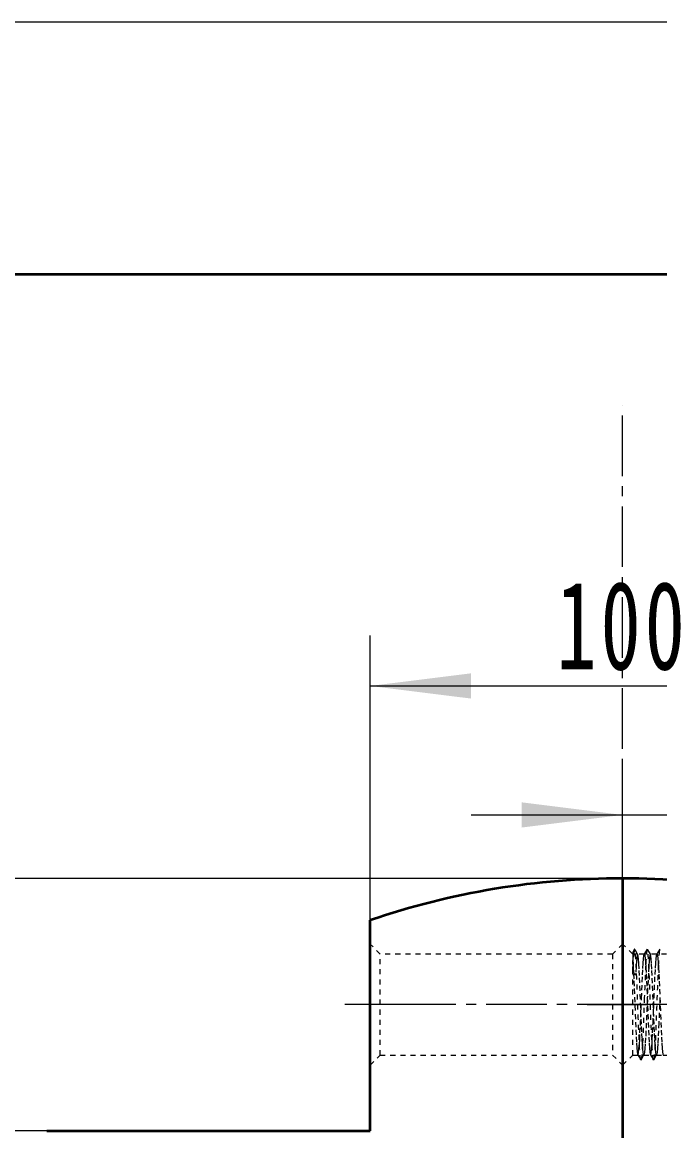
# Model space of a CAD drawing. Header units: millimetres. Extents: x -742 to 742, y -525 to 525.
# Drawn here: x -544.2 to -418, y 305.4 to 525 of the extents above; entities that cross this region are included whole.
import ezdxf

# ---------------------------------------------------------------- set-up
doc = ezdxf.new("R2010")
doc.units = ezdxf.units.MM
doc.linetypes.add('点画线', pattern=[18, 12, -2, 2, -2])
doc.linetypes.add('虚线', pattern=[2, 1, -1])
doc.layers.get('0').update_dxf_attribs({"lineweight": 35})
for name, color, linetype, lineweight in [('中心线层', 1, '点画线', 18), ('尺寸线层', 3, 'Continuous', 18), ('粗实线层', 7, 'Continuous', 35), ('细实线层', 7, 'Continuous', 18), ('虚线层', 6, '虚线', 18)]:
    doc.layers.add(name, color=color, linetype=linetype, lineweight=lineweight)
doc.styles.add('标准', font='', dxfattribs={"width": 0.667})
doc.styles.get('标准').set_extended_font_data('宋体')
doc.dimstyles.new('标准', dxfattribs={"dimscale": 5, "dimtxt": 3.5, "dimasz": 4, "dimexe": 2, "dimexo": 0, "dimtad": 1, "dimdsep": 46, "dimtxsty": '标准', "dimblk": '_CAXARROW', "dimcen": 0, "dimdle": 6, "dimazin": 2, "dimtfac": 0.707107, "dimtdec": 3, "dimtmove": 2, "dimatfit": 3, "dimfxl": 1, "dimfrac": 2, "dimtolj": 1, "dimarcsym": 0})

# ---------------------------------------------------------------- blocks, each defined once
blk = doc.blocks.new('*X2')
at = {"layer": '粗实线层'}
blk.add_line((138.5, 95), (-138.5, 95), dxfattribs=at)
at = {"layer": '细实线层'}
blk.add_line((148.5, 105), (-148.5, 105), dxfattribs=at)
blk = doc.blocks.new('*X5')
for p, q in [((-834.13, 155), (-834.13, 82)), ((-884.12, 105), (-884.12, 146.71)), ((-948.14, 105), (-884.12, 105))]:
    blk.add_line(p, q)
blk.add_arc((-834.13, 0), 155, 89.9999, 108.8189)
at = {"layer": '虚线层', "color": 7}
for p, q in [((-882.12, 140), (-884.12, 142)), ((-882.12, 140), (-884.12, 142)), ((-882.12, 140), (-884.12, 142)), ((-834.13, 142), (-836.13, 140)), ((-834.13, 142), (-836.13, 140)), ((-834.13, 142), (-836.13, 140)), ((-836.13, 140), (-882.12, 140)), ((-836.13, 140), (-882.12, 140)), ((-836.13, 140), (-882.12, 140)), ((-882.12, 120), (-882.12, 140)), ((-836.13, 140), (-836.13, 130)), ((-836.13, 130), (-836.13, 120)), ((-884.12, 118), (-882.12, 120)), ((-884.12, 118), (-882.12, 120)), ((-884.12, 118), (-882.12, 120)), ((-882.12, 120), (-836.13, 120)), ((-882.12, 120), (-836.13, 120)), ((-882.12, 120), (-836.13, 120)), ((-836.13, 120), (-834.13, 118)), ((-836.13, 120), (-834.13, 118)), ((-836.13, 120), (-834.13, 118))]:
    blk.add_line(p, q, dxfattribs=at)
blk = doc.blocks.new('*X6')
blk.add_line((-834.13, 155), (-834.13, 82))
blk.add_arc((-834.13, 0), 155, 71.1809, 89.9999)
at = {"layer": '虚线层', "color": 7}
for p, q in [((-832.13, 140), (-834.13, 142)), ((-832.13, 140), (-834.13, 142)), ((-832.13, 140), (-834.13, 142)), ((-809.41, 140), (-832.13, 140)), ((-832.13, 140), (-832.13, 138.8)), ((-832.13, 138.8), (-832.13, 138.73)), ((-832.13, 120), (-832.13, 138.73)), ((-829.83, 140), (-831.18, 140)), ((-829.83, 140), (-831.18, 140)), ((-827.32, 140), (-828.67, 140)), ((-827.32, 140), (-828.67, 140)), ((-831.55, 135.88), (-832.13, 136.46)), ((-831.55, 135.88), (-832.13, 136.46)), ((-831.55, 135.88), (-832.13, 135.88)), ((-831.55, 135.88), (-832.13, 135.88)), ((-834.13, 118), (-832.13, 120)), ((-834.13, 118), (-832.13, 120)), ((-834.13, 118), (-832.13, 120)), ((-832.13, 120), (-831.07, 120)), ((-832.13, 120), (-823.4, 120)), ((-832.13, 120), (-831.07, 120)), ((-829.93, 120), (-828.57, 120)), ((-829.93, 120), (-828.57, 120)), ((-827.43, 120), (-826.08, 120)), ((-827.43, 120), (-826.08, 120))]:
    blk.add_line(p, q, dxfattribs=at)
for points in [[(-831.79, 140.95), (-832.13, 140.36)], [(-831.15, 139.97), (-831.73, 140.98)], [(-829.28, 140.97), (-829.86, 139.97)], [(-828.64, 139.97), (-829.22, 140.97)], [(-826.78, 140.97), (-827.36, 139.96)], [(-832.13, 140.37), (-832.13, 140.26), (-832.13, 139.87), (-832.13, 139.19), (-832.13, 138.73)], [(-832.13, 138.73), (-832.08, 138.1), (-832.03, 137.35), (-831.96, 136.12), (-831.89, 134.68), (-831.83, 133.16), (-831.76, 131.49), (-831.69, 129.84), (-831.63, 128.13), (-831.56, 126.53), (-831.49, 124.98), (-831.42, 123.62), (-831.36, 122.4), (-831.29, 121.43), (-831.22, 120.68), (-831.16, 120.21), (-831.1, 120.03)], [(-831.26, 139.74), (-831.33, 139.24), (-831.4, 138.45), (-831.44, 137.85)], [(-831.2, 139.98), (-831.26, 139.74), (-831.26, 139.74)], [(-829.93, 120), (-829.99, 120.12), (-830.06, 120.54), (-830.12, 121.2), (-830.19, 122.14), (-830.26, 123.28), (-830.32, 124.64), (-830.39, 126.11), (-830.46, 127.73), (-830.53, 129.38), (-830.59, 131.09), (-830.66, 132.72), (-830.73, 134.32), (-830.8, 135.75), (-830.86, 137.06), (-830.93, 138.14), (-830.99, 139.01), (-831.06, 139.6), (-831.13, 139.94), (-831.16, 139.99)], [(-830.4, 131.25), (-830.33, 132.88), (-830.26, 134.47), (-830.2, 135.89), (-830.13, 137.18), (-830.07, 138.23), (-830, 139.08), (-829.93, 139.65), (-829.86, 139.96), (-829.86, 139.97)], [(-829.86, 139.97), (-829.83, 140)], [(-829.83, 140), (-829.8, 139.97), (-829.73, 139.71), (-829.66, 139.17), (-829.59, 138.36), (-829.53, 137.34), (-829.46, 136.07), (-829.39, 134.67), (-829.33, 133.1), (-829.26, 131.48), (-829.19, 129.77), (-829.12, 128.12), (-829.06, 126.47), (-828.99, 124.97), (-828.92, 123.57), (-828.86, 122.39), (-828.79, 121.4), (-828.72, 120.67), (-828.66, 120.19), (-828.6, 120.02)], [(-828.69, 139.99), (-828.76, 139.76), (-828.83, 139.24), (-828.9, 138.48), (-828.94, 137.83)], [(-828.64, 139.97), (-828.67, 140)], [(-828.64, 139.97), (-828.65, 139.98), (-828.67, 140)], [(-827.43, 120), (-827.49, 120.12), (-827.55, 120.52), (-827.62, 121.2), (-827.69, 122.1), (-827.76, 123.27), (-827.82, 124.58), (-827.89, 126.1), (-827.96, 127.67), (-828.02, 129.37), (-828.09, 131.03), (-828.16, 132.71), (-828.23, 134.26), (-828.29, 135.74), (-828.36, 137.02), (-828.43, 138.13), (-828.5, 138.98), (-828.56, 139.6), (-828.63, 139.93), (-828.64, 139.97)], [(-828, 128.73), (-827.96, 129.61), (-827.9, 131.27), (-827.83, 132.94), (-827.77, 134.48), (-827.7, 135.94), (-827.63, 137.19), (-827.56, 138.27), (-827.5, 139.09), (-827.43, 139.66), (-827.36, 139.96), (-827.35, 139.97)], [(-827.32, 140), (-827.29, 139.97), (-827.23, 139.7), (-827.16, 139.15), (-827.09, 138.35), (-827.03, 137.29), (-826.96, 136.06), (-826.89, 134.62), (-826.82, 133.08), (-826.76, 131.42), (-826.69, 129.76), (-826.62, 128.06), (-826.56, 126.46), (-826.49, 124.92), (-826.42, 123.56), (-826.36, 122.35), (-826.29, 121.39), (-826.22, 120.65), (-826.15, 120.19), (-826.1, 120.02)], [(-832.13, 136.46), (-832.13, 137.75)], [(-831.44, 137.85), (-831.47, 137.45), (-831.53, 136.2), (-831.55, 135.88)], [(-828.94, 137.83), (-828.96, 137.46), (-829.03, 136.25), (-829.1, 134.83), (-829.17, 133.31), (-829.23, 131.66), (-829.25, 131.25)], [(-830.5, 128.73), (-830.48, 129.14), (-830.42, 130.85), (-830.4, 131.25)], [(-829.25, 131.25), (-829.32, 129.59), (-829.39, 127.9), (-829.45, 126.31), (-829.52, 124.78), (-829.58, 123.44), (-829.65, 122.25), (-829.72, 121.31), (-829.79, 120.59), (-829.85, 120.16), (-829.9, 120.02)], [(-826.75, 131.26), (-826.8, 130.01), (-826.87, 128.36), (-826.93, 126.7), (-826.95, 126.32)], [(-830.81, 122.15), (-830.75, 123.1), (-830.69, 124.43), (-830.62, 125.88), (-830.55, 127.5), (-830.5, 128.73)], [(-828.1, 126.32), (-828.03, 127.91), (-828, 128.73)], [(-828.31, 122.16), (-828.25, 123.14), (-828.18, 124.44), (-828.12, 125.94), (-828.1, 126.32)], [(-826.95, 126.32), (-827.02, 124.83), (-827.09, 123.45), (-827.15, 122.29), (-827.22, 121.31), (-827.28, 120.61), (-827.35, 120.16), (-827.4, 120.03)], [(-831.02, 120.09), (-830.96, 120.46), (-830.89, 121.09), (-830.82, 121.99), (-830.81, 122.15)], [(-828.52, 120.1), (-828.45, 120.47), (-828.39, 121.12), (-828.32, 122), (-828.31, 122.16)], [(-831.11, 120.04), (-830.53, 119.03)], [(-831.1, 120.03), (-831.09, 120.01), (-831.07, 120)], [(-831.1, 120.03), (-831.09, 120), (-831.07, 120)], [(-830.48, 119.02), (-829.9, 120.03)], [(-829.9, 120.02), (-829.92, 120), (-829.93, 120)], [(-829.9, 120.02), (-829.92, 120), (-829.93, 120)], [(-828.6, 120.03), (-828.02, 119.02)], [(-828.6, 120.02), (-828.59, 120), (-828.57, 120)], [(-827.97, 119.03), (-827.39, 120.04)], [(-827.4, 120.03), (-827.42, 120)]]:
    blk.add_lwpolyline(points, dxfattribs=at)
for points in [[(-831.84, 140.73), (-831.85, 140.64), (-831.87, 140.52), (-831.88, 140.37)], [(-831.74, 140.99), (-831.76, 141), (-831.77, 140.99), (-831.79, 140.95)], [(-831.88, 140.37), (-831.94, 139.84), (-832, 138.98), (-832.06, 137.86)], [(-832.06, 137.86), (-832.08, 137.43), (-832.1, 136.97), (-832.13, 136.46)], [(-829.56, 137.84), (-829.65, 136.12), (-829.74, 133.82), (-829.83, 131.38)], [(-827.53, 125.95), (-827.58, 124.51), (-827.64, 123.2), (-827.69, 122.12)]]:
    blk.add_open_spline(points, degree=3, dxfattribs=at)
for points, knots in [([(-830.53, 119.03), (-830.58, 119.13), (-830.63, 119.52), (-830.78, 121.41), (-830.88, 123.48), (-831.07, 128.42), (-831.17, 131.22), (-831.36, 136.23), (-831.45, 138.36), (-831.61, 140.45), (-831.67, 140.91), (-831.73, 140.98)], [0, 0, 0, 0, 1616.176805, 1616.176805, 4510.966897, 4510.966897, 7405.75699, 7405.75699, 10300.547082, 10300.547082, 12139.577776, 12139.577776, 12139.577776, 12139.577776]), ([(-829.28, 140.97), (-829.36, 140.81), (-829.45, 139.84), (-829.54, 138.12), (-829.55, 137.98), (-829.56, 137.84)], [0, 0, 0, 0, 5228.008297, 5228.008297, 5665.824217, 5665.824217, 5665.824217, 5665.824217]), ([(-828.02, 119.02), (-828.05, 119.06), (-828.07, 119.16), (-828.2, 120.01), (-828.29, 121.62), (-828.48, 126.02), (-828.58, 128.74), (-828.77, 134.02), (-828.87, 136.49), (-829.05, 139.85), (-829.14, 140.81), (-829.22, 140.97)], [0, 0, 0, 0, 793.917322, 793.917322, 3683.960736, 3683.960736, 6574.004151, 6574.004151, 9464.047565, 9464.047565, 12083.766453, 12083.766453, 12083.766453, 12083.766453]), ([(-826.84, 140.72), (-826.88, 140.49), (-826.91, 140.13), (-826.99, 139.16), (-827.02, 138.55), (-827.06, 137.85)], [0, 0, 0, 0, 2846.334821, 2846.334821, 5649.80101, 5649.80101, 5649.80101, 5649.80101]), ([(-827.06, 137.85), (-827.12, 136.7), (-827.18, 135.28), (-827.33, 131.22), (-827.43, 128.43), (-827.53, 125.95)], [0, 0, 0, 0, 2162.741681, 2162.741681, 5637.749786, 5637.749786, 5637.749786, 5637.749786]), ([(-829.83, 131.38), (-829.92, 128.74), (-830.02, 126.02), (-830.14, 123.21), (-830.17, 122.65), (-830.19, 122.14)], [0, 0, 0, 0, 4410.976212, 4410.976212, 5630.173018, 5630.173018, 5630.173018, 5630.173018]), ([(-830.19, 122.14), (-830.26, 120.8), (-830.33, 119.82), (-830.4, 119.32), (-830.41, 119.29), (-830.41, 119.27)], [0, 0, 0, 0, 5299.679634, 5299.679634, 5600.613655, 5600.613655, 5600.613655, 5600.613655]), ([(-827.69, 122.12), (-827.73, 121.35), (-827.77, 120.7), (-827.84, 119.8), (-827.88, 119.49), (-827.91, 119.29)], [0, 0, 0, 0, 3102.637095, 3102.637095, 5585.095344, 5585.095344, 5585.095344, 5585.095344])]:
    blk.add_open_spline(points, degree=3, knots=knots, dxfattribs=at)
blk = doc.blocks.new('*X4')
at = {"layer": '中心线层'}
for p, q in [((-877.12, 130), (-889.12, 130)), ((-877.12, 130), (-889.12, 130)), ((-877.12, 130), (-889.12, 130)), ((-831.13, 130), (-887.12, 130)), ((-831.13, 130), (-887.12, 130)), ((-831.13, 130), (-887.12, 130)), ((-841.13, 130), (-829.13, 130)), ((-841.13, 130), (-829.13, 130)), ((-841.13, 130), (-829.13, 130)), ((-827.13, 130), (-839.13, 130)), ((-827.13, 130), (-839.13, 130)), ((-827.13, 130), (-839.13, 130)), ((-781.13, 130), (-837.13, 130))]:
    blk.add_line(p, q, dxfattribs=at)
at = {"color": 0, "linetype": 'ByBlock'}
for name in ['*X5', '*X6']:
    blk.add_blockref(name, (0, 0), dxfattribs=at)
blk = doc.blocks.new('*X17')
at = {"color": 0, "char_height": 17.5, "attachment_point": 1, "rotation": 30.578, "line_spacing_factor": 1.15057, "style": '标准'}
for s, insert, width in [('\\T1.1;{\\H0.707107x;-0.09}', (-255.43, 338.73), 127.4852), ('\\T1.1;{\\H0.707107x;-0.11}', (-247.92, 326.01), 127.4852), ('\\T1.1;%%C164', (-282.06, 311.9), 279.3024)]:
    blk.add_mtext(s, dxfattribs=dict(at, insert=insert, width=width))
blk = doc.blocks.new('*X16')
at = {"layer": '尺寸线层'}
for points in [[(-354.75, 242.11), (-370.7, 229.79), (-373.24, 234.09)], [(-495.95, 158.69), (-477.46, 166.71), (-480, 171.01)]]:
    blk.add_hatch(color=0, dxfattribs=at).paths.add_polyline_path(points, flags=0)
at = {"layer": '尺寸线层', "color": 0}
blk.add_line((-210.19, 327.53), (-495.95, 158.69), dxfattribs=at)
blk.add_blockref('*X17', (0, 0), dxfattribs=at)
blk = doc.blocks.new('_CAXARROW')
blk.add_hatch(color=0).paths.add_polyline_path([(0, 0), (-1, 0.125), (-1, -0.125)], flags=0)
blk = doc.blocks.new('*X19')
at = {"layer": '尺寸线层'}
for points in [[(-475.35, 393.52), (-455.35, 396.02), (-455.35, 391.02)], [(-375.35, 393.52), (-395.35, 396.02), (-395.35, 391.02)]]:
    blk.add_hatch(color=0, dxfattribs=at).paths.add_polyline_path(points, flags=0)
at = {"layer": '尺寸线层', "color": 0}
for p, q in [((-475.35, 347.11), (-475.35, 403.52)), ((-375.35, 347.11), (-375.35, 403.52)), ((-475.35, 393.52), (-375.35, 393.52))]:
    blk.add_line(p, q, dxfattribs=at)
at = {"layer": '尺寸线层', "color": 0, "insert": (-425.35, 405.39), "char_height": 17.5, "width": 47.942, "attachment_point": 5, "line_spacing_factor": 1.15057, "style": '标准'}
blk.add_mtext('\\T1.1;100', dxfattribs=at)
blk = doc.blocks.new('*X20')
at = {"layer": '尺寸线层'}
for points in [[(-425.35, 367.97), (-445.35, 370.47), (-445.35, 365.47)], [(-375.35, 367.97), (-355.35, 370.47), (-355.35, 365.47)]]:
    blk.add_hatch(color=0, dxfattribs=at).paths.add_polyline_path(points, flags=0)
at = {"layer": '尺寸线层', "color": 0}
for p, q in [((-425.35, 355.4), (-425.35, 377.97)), ((-375.35, 347.11), (-375.35, 377.97)), ((-455.35, 367.97), (-345.35, 367.97))]:
    blk.add_line(p, q, dxfattribs=at)
at = {"layer": '尺寸线层', "color": 0, "insert": (-400.35, 379.85), "char_height": 17.5, "width": 35, "attachment_point": 5, "line_spacing_factor": 1.15057, "style": '标准'}
blk.add_mtext('\\T1.1;50', dxfattribs=at)
blk = doc.blocks.new('*X22')
at = {"layer": '尺寸线层'}
for points in [[(-581.44, 355.4), (-578.94, 375.4), (-583.94, 375.4)], [(-581.44, 305.4), (-578.94, 285.4), (-583.94, 285.4)]]:
    blk.add_hatch(color=0, dxfattribs=at).paths.add_polyline_path(points, flags=0)
at = {"layer": '尺寸线层', "color": 0}
for p, q in [((-581.44, 385.4), (-581.44, 275.4)), ((-425.35, 355.4), (-591.44, 355.4)), ((-475.35, 305.4), (-591.44, 305.4))]:
    blk.add_line(p, q, dxfattribs=at)
at = {"layer": '尺寸线层', "color": 0, "insert": (-593.32, 330.4), "char_height": 17.5, "width": 35, "attachment_point": 5, "rotation": 90, "line_spacing_factor": 1.15057, "style": '标准'}
blk.add_mtext('\\T1.1;50', dxfattribs=at)

msp = doc.modelspace()

# ---------------------------------------------------------------- linework, layer by layer
at = {"layer": '中心线层'}
msp.add_line((-425.35, -14.917), (-425.35, 449.103), dxfattribs=at)

# ---------------------------------------------------------------- block references
at = {"layer": '粗实线层', "xscale": 5, "yscale": 5, "zscale": 5}
msp.add_blockref('*X2', (0, 0), dxfattribs=at)
at = {"layer": '粗实线层'}
msp.add_blockref('*X4', (408.776, 200.401), dxfattribs=at)

# ---------------------------------------------------------------- dimensions: what is measured, and where the dimension line sits
at = {"layer": '尺寸线层'}
dim = msp.add_diameter_dim_2p(p1=(-495.946, 158.686), p2=(-354.753, 242.115), dimstyle='标准', override={"dimpost": '%%C<>', "dimsah": 1, "dimtol": 1, "dimtp": -0.09, "dimtm": 0.11, "dimtfill": 1, "dimtzin": 8, "dimarcsym": 0}, dxfattribs=at)
dim.commit()
dim.dimension.update_dxf_attribs({"geometry": '*X16', "text_midpoint": (-240.251, 309.772), "dimtype": 163})
for base, p1, picture, middle in [((-375.349, 393.519), (-475.349, 347.115), '*X19', (-425.349, 393.519)), ((-375.349, 367.971), (-425.349, 355.4), '*X20', (-400.349, 367.971))]:
    dim = msp.add_linear_dim(base=base, p1=p1, p2=(-375.349, 347.114), dimstyle='标准', override={"dimsah": 1, "dimtfill": 1, "dimtzin": 8, "dimarcsym": 0}, dxfattribs=at)
    dim.commit()
    dim.dimension.update_dxf_attribs({"geometry": picture, "text_midpoint": middle, "dimtype": 160})
dim = msp.add_linear_dim(base=(-581.441, 305.4), p1=(-425.349, 355.4), p2=(-475.349, 305.4), angle=90, dimstyle='标准', override={"dimsah": 1, "dimtfill": 1, "dimtzin": 8, "dimarcsym": 0}, dxfattribs=at)
dim.commit()
dim.dimension.update_dxf_attribs({"geometry": '*X22', "text_midpoint": (-581.441, 330.4), "dimtype": 160})

doc.saveas('drawing.dxf')
